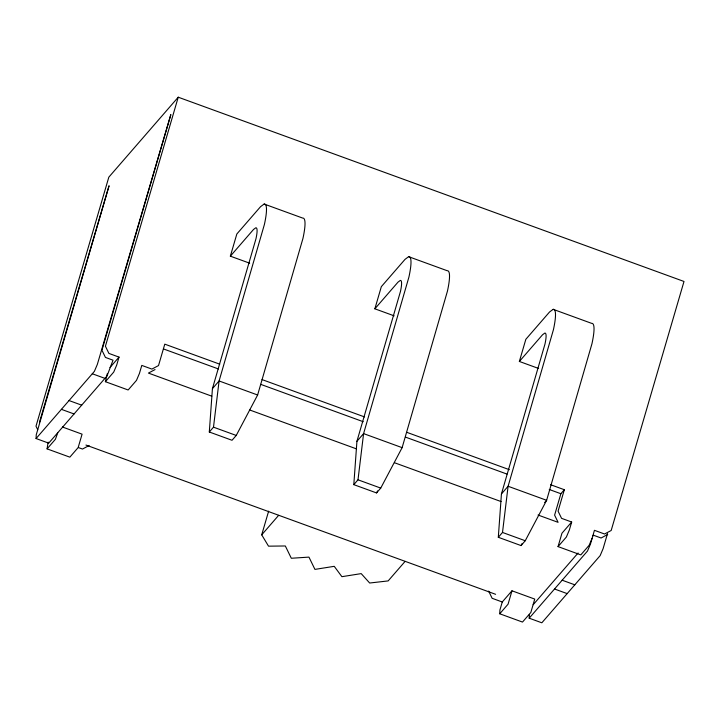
<?xml version="1.0" encoding="UTF-8"?>
<svg xmlns="http://www.w3.org/2000/svg" width="720" height="720" viewBox="0 0 720 720"><rect width="100%" height="100%" fill="white"/><g stroke="black" fill="none" stroke-linecap="round" stroke-linejoin="round"><path stroke-width="1.08" d="M36.072 438.534L94.383 371.367L97.335 364.41L170.847 114.588L101.943 350.226L105.435 357.417L113.022 360.189L107.028 375.975L48.717 443.142L36.072 438.534L36.252 434.781L109.071 185.751L39.474 422.19M62.433 427.005L82.08 434.169L78.165 447.561L69.84 457.155L47.079 448.866L48.141 442.098M219.753 364.176L164.781 344.151L158.517 365.571L151.893 369.09L141.786 365.4L139.437 373.437L136.476 380.385L128.151 389.988L105.39 381.69L107.244 373.788M499.743 613.782L499.914 610.02L502.263 601.992L511.983 590.796L534.744 599.085L530.829 612.477L522.495 622.071L499.743 613.782L508.068 604.179L511.983 590.796M607.509 533.583L603.099 548.676L600.147 555.633L541.836 622.8L529.191 618.192L529.371 614.439M592.092 538.353L589.14 545.301L580.806 554.904L558.045 546.606L561.96 533.223L571.68 522.027L561.564 518.337L558.072 511.146L564.336 489.717L550.593 484.713M230.355 256.167L236.835 234L260.532 206.703L264.141 204.039L302.679 218.079A54.765 8.64 -70 0 1 302.931 238.509L257.625 395.001L236.241 435.447L232.038 440.28L209.304 432L212.427 388.638L255.96 238.797A29.529 4.653 -70 0 0 255.816 227.781L253.53 229.464L230.355 256.167L249.624 263.178M374.859 308.808L381.339 286.65L405.036 259.353L408.645 256.68L447.183 270.72A54.765 8.64 -70 0 1 447.435 291.159L402.129 447.651L380.745 488.097L376.542 492.93L353.808 484.65L356.931 441.288L400.464 291.447A29.529 4.653 -70 0 0 400.32 280.422L398.034 282.114L374.859 308.808L394.128 315.828M519.363 361.458L525.843 339.3L549.54 311.994L553.149 309.33L591.687 323.37A54.765 8.64 -70 0 1 591.939 343.809L546.633 500.301L525.249 540.738L521.046 545.58L498.312 537.291L501.435 493.938L544.968 344.088A29.529 4.653 -70 0 0 544.824 333.072L542.538 334.764L519.363 361.458L538.632 368.478M209.304 432L213.498 427.167L219.087 380.961L264.402 224.469A54.765 8.64 -70 0 0 264.141 204.039M353.808 484.65L358.002 479.808L363.591 433.611L408.906 277.119A54.765 8.64 -70 0 0 408.645 256.68M498.312 537.291L502.506 532.458L508.095 486.261L553.41 329.769A54.765 8.64 -70 0 0 553.149 309.33M57.771 432.774L55.413 439.263L47.079 448.866M529.191 618.192L587.502 551.025L590.454 544.068L594.441 530.316L604.557 534.006L611.181 530.487L684 281.466L178.236 97.2L105.417 346.221L108.909 353.421L119.025 357.111L116.676 365.139L113.715 372.096L105.39 381.69M405.108 561.384L388.152 580.914L369.675 583.02L361.197 573.615L341.892 576.684L334.242 566.325L314.937 569.394L308.952 557.109L291.312 558.261L285.336 545.976L268.524 546.165L261.711 534.843L268.641 511.146M564.336 489.717L560.871 493.722L554.607 515.142L558.099 522.342L538.038 515.025M571.68 522.027L569.331 530.055L566.379 537.012L558.045 546.606M376.542 492.93L377.541 490.95M521.046 545.58L522.045 543.6M178.236 97.2L108.819 177.165L36 426.186L37.746 429.786M109.998 367.506L119.025 357.111M212.427 388.638L219.087 380.961L257.625 395.001M261.711 534.843L278.64 515.34M356.931 441.288L363.591 433.611L402.129 447.651M501.435 493.938L508.095 486.261L546.633 500.301L544.635 502.596M533.187 604.71L578.088 552.996M592.803 536.04L593.496 535.239L601.083 538.002L607.707 534.492M155.052 369.567L148.428 373.086L211.779 396.162M89.109 445.536L82.485 449.046L78.435 447.579M262.035 379.584L364.563 416.934M406.845 432.342L509.373 469.692M163.431 348.921L218.394 368.946M260.676 384.345L363.204 421.704M405.486 437.112L506.961 474.075M549.243 489.483L560.871 493.722M249.786 410.013L356.427 448.866M394.443 462.717L501.084 501.57M92.295 373.761L104.94 378.369M213.498 427.167L236.241 435.447M358.002 479.808L380.745 488.097M502.506 532.458L525.249 540.738M69.048 400.554L81.693 405.162M562.167 580.212L574.812 584.82M61.407 409.347L74.052 413.955M554.526 589.005L567.171 593.613M85.95 445.05L495.621 594.306M502.263 601.992L492.147 598.302L488.655 591.102"/></g></svg>
